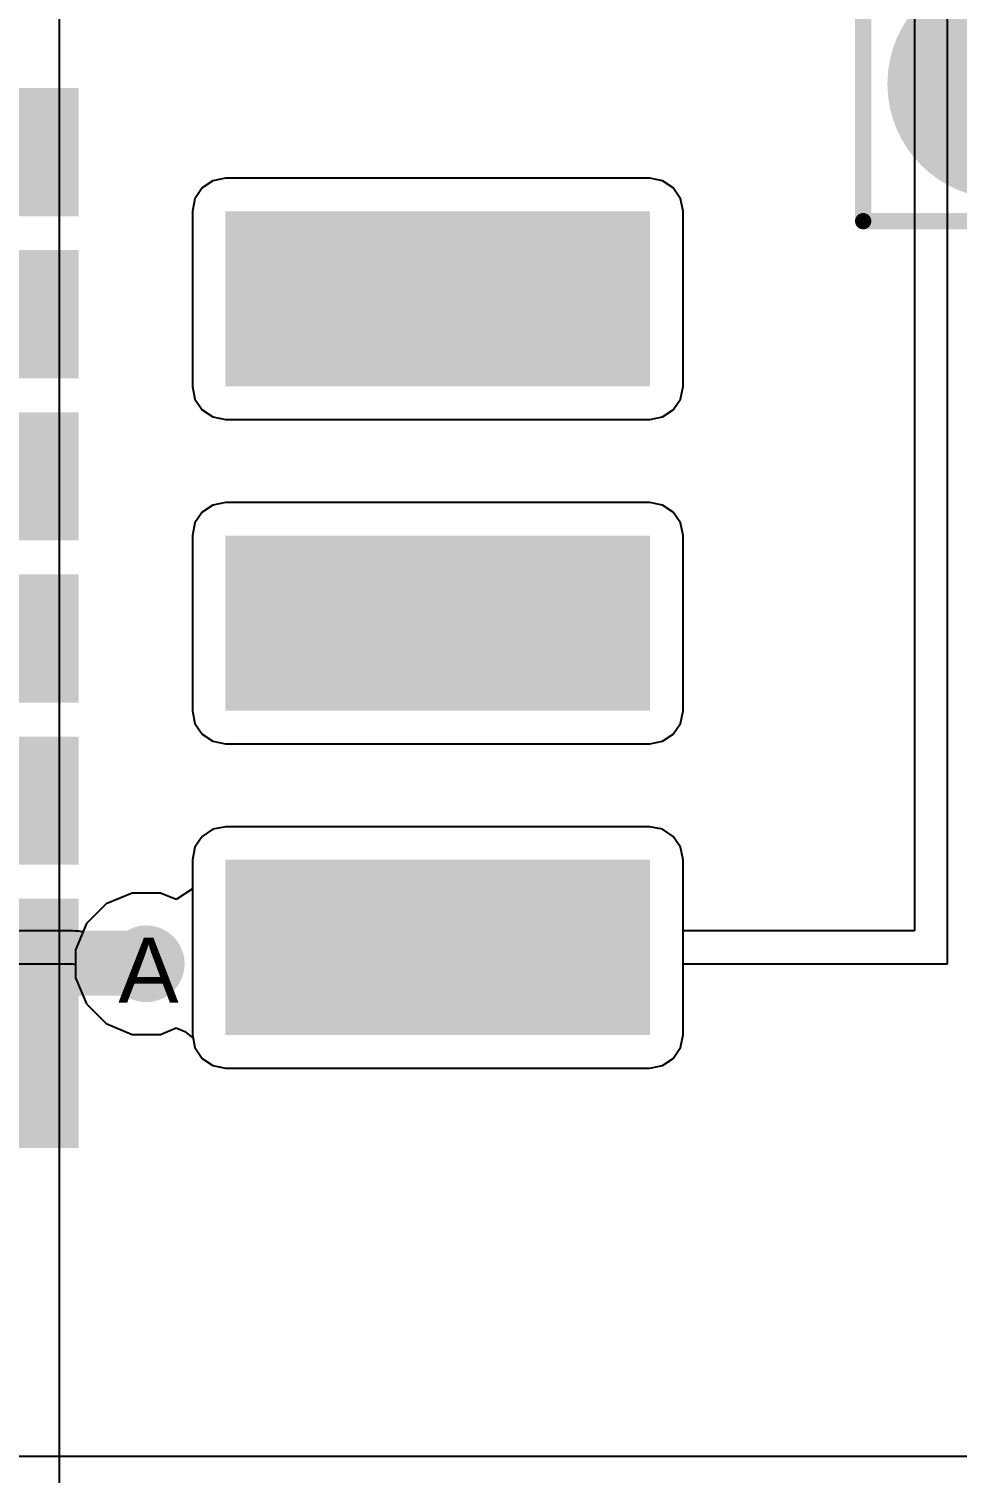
# Model space of a CAD drawing. Header units: inches. Extents: x 0 to 5271, y 0 to 5417.
# Drawn here: x 135.5 to 142.77, y 11.45 to 22.77 of the extents above; entities that cross this region are included whole.
import ezdxf

# ---------------------------------------------------------------- set-up
doc = ezdxf.new("R2010")
doc.units = ezdxf.units.IN
for name, color, linetype in [('Bottom Layer', 5, 'Continuous'), ('Bottom Paste', 16, 'Continuous'), ('Bottom Solder', 6, 'Continuous'), ('Drill Drawing', 1, 'Continuous'), ('Keep-Out Layer', 6, 'Continuous'), ('L2_GND1', 16, 'Continuous'), ('L3_SIG1', 76, 'Continuous'), ('L4_PWR', 90, 'Continuous'), ('L5_GND2', 156, 'Continuous'), ('L6_SIG2', 130, 'Continuous'), ('L7_GND3', 216, 'Continuous'), ('Top Layer', 1, 'Continuous'), ('Top Overlay', 2, 'Continuous'), ('Top Paste', 8, 'Continuous'), ('Top Solder', 216, 'Continuous'), ('Via Holes', 16, 'Continuous')]:
    doc.layers.add(name, color=color, linetype=linetype)
doc.styles.add('Arial', font='', dxfattribs={"height": 0.2})
doc.styles.get('Arial').set_extended_font_data('Arial')

# ---------------------------------------------------------------- blocks, each defined once
blk = doc.blocks.new('P____4_P___264')
at = {"layer": 'Top Layer'}
h = blk.add_hatch(color=1, dxfattribs=at)
edge = h.paths.add_edge_path()
edge.add_arc((-3.75, 0), 0.8, 0, 360)
h = blk.add_hatch(color=1, dxfattribs=at)
edge = h.paths.add_edge_path()
edge.add_arc((-1.25, 0), 0.8, 0, 360)
h = blk.add_hatch(color=1, dxfattribs=at)
edge = h.paths.add_edge_path()
edge.add_arc((1.25, 0), 0.8, 0, 360)
h = blk.add_hatch(color=1, dxfattribs=at)
edge = h.paths.add_edge_path()
edge.add_arc((3.75, 0), 0.8, 0, 360)
at = {"layer": 'Top Paste'}
h = blk.add_hatch(color=8, dxfattribs=at)
edge = h.paths.add_edge_path()
edge.add_arc((-3.75, 0), 0.8, 0, 360)
h = blk.add_hatch(color=8, dxfattribs=at)
edge = h.paths.add_edge_path()
edge.add_arc((-1.25, 0), 0.8, 0, 360)
h = blk.add_hatch(color=8, dxfattribs=at)
edge = h.paths.add_edge_path()
edge.add_arc((1.25, 0), 0.8, 0, 360)
h = blk.add_hatch(color=8, dxfattribs=at)
edge = h.paths.add_edge_path()
edge.add_arc((3.75, 0), 0.8, 0, 360)
at = {"layer": 'Top Solder'}
h = blk.add_hatch(color=216, dxfattribs=at)
edge = h.paths.add_edge_path()
edge.add_arc((-3.75, 0), 0.902, 0, 360)
h = blk.add_hatch(color=216, dxfattribs=at)
edge = h.paths.add_edge_path()
edge.add_arc((-1.25, 0), 0.902, 0, 360)
h = blk.add_hatch(color=216, dxfattribs=at)
edge = h.paths.add_edge_path()
edge.add_arc((1.25, 0), 0.902, 0, 360)
h = blk.add_hatch(color=216, dxfattribs=at)
edge = h.paths.add_edge_path()
edge.add_arc((3.75, 0), 0.902, 0, 360)
at = {"layer": 'Top Overlay'}
for points in [[(4.826, 1.092, 0.127, 0.127, 0), (-4.826, 1.092, 0.127, 0.127, 0)], [(-4.826, -1.092, 0.127, 0.127, 0), (-4.826, 1.092, 0.127, 0.127, 0)], [(4.826, -1.092, 0.127, 0.127, 0), (4.826, 1.092, 0.127, 0.127, 0)], [(-4.978, -0.127, 0.127, 0.127, 0), (-5.105, 0, 0.127, 0.127, 0)], [(-5.105, -0.254, 0.127, 0.127, 0), (-5.105, 0, 0.127, 0.127, 0)], [(-5.105, -0.254, 0.127, 0.127, 0), (-4.978, -0.127, 0.127, 0.127, 0)], [(4.826, -1.092, 0.127, 0.127, 0), (-4.826, -1.092, 0.127, 0.127, 0)]]:
    blk.add_lwpolyline(points, format="xyseb", dxfattribs=at)
for points in [[(-4.858, 1.092, 0.0635, 0.0635, 1), (-4.794, 1.092, 0.0635, 0.0635, 1)], [(-4.858, 1.092, 0.0635, 0.0635, 1), (-4.794, 1.092, 0.0635, 0.0635, 1)], [(4.794, 1.092, 0.0635, 0.0635, 1), (4.858, 1.092, 0.0635, 0.0635, 1)], [(4.794, 1.092, 0.0635, 0.0635, 1), (4.858, 1.092, 0.0635, 0.0635, 1)], [(-5.137, 0, 0.0635, 0.0635, 1), (-5.074, 0, 0.0635, 0.0635, 1)], [(-5.137, 0, 0.0635, 0.0635, 1), (-5.074, 0, 0.0635, 0.0635, 1)], [(-5.01, -0.127, 0.0635, 0.0635, 1), (-4.947, -0.127, 0.0635, 0.0635, 1)], [(-5.01, -0.127, 0.0635, 0.0635, 1), (-4.947, -0.127, 0.0635, 0.0635, 1)], [(-5.137, -0.254, 0.0635, 0.0635, 1), (-5.074, -0.254, 0.0635, 0.0635, 1)], [(-5.137, -0.254, 0.0635, 0.0635, 1), (-5.074, -0.254, 0.0635, 0.0635, 1)], [(-4.858, -1.092, 0.0635, 0.0635, 1), (-4.794, -1.092, 0.0635, 0.0635, 1)], [(-4.858, -1.092, 0.0635, 0.0635, 1), (-4.794, -1.092, 0.0635, 0.0635, 1)], [(4.794, -1.092, 0.0635, 0.0635, 1), (4.858, -1.092, 0.0635, 0.0635, 1)], [(4.794, -1.092, 0.0635, 0.0635, 1), (4.858, -1.092, 0.0635, 0.0635, 1)]]:
    blk.add_lwpolyline(points, format="xyseb", close=True, dxfattribs=at)
blk = doc.blocks.new('XKNANO_113_B_294')
at = {"layer": 'Bottom Layer'}
for points in [[(-5.23, -6.17), (-4.43, -6.17), (-4.43, -7.31), (-5.23, -7.31)], [(-3.96, -6.17), (-3.16, -6.17), (-3.16, -7.31), (-3.96, -7.31)], [(-2.69, -6.17), (-1.89, -6.17), (-1.89, -7.31), (-2.69, -7.31)], [(-1.42, -6.17), (-0.62, -6.17), (-0.62, -7.31), (-1.42, -7.31)], [(-0.15, -6.17), (0.65, -6.17), (0.65, -7.31), (-0.15, -7.31)], [(1.12, -6.17), (1.92, -6.17), (1.92, -7.31), (1.12, -7.31)], [(2.07, -6.17), (2.87, -6.17), (2.87, -7.31), (2.07, -7.31)]]:
    blk.add_hatch(color=5, dxfattribs=at).paths.add_polyline_path(points)
at = {"layer": 'Bottom Paste'}
for points in [[(-5.23, -6.17), (-4.43, -6.17), (-4.43, -7.31), (-5.23, -7.31)], [(-3.96, -6.17), (-3.16, -6.17), (-3.16, -7.31), (-3.96, -7.31)], [(-2.69, -6.17), (-1.89, -6.17), (-1.89, -7.31), (-2.69, -7.31)], [(-1.42, -6.17), (-0.62, -6.17), (-0.62, -7.31), (-1.42, -7.31)], [(-0.15, -6.17), (0.65, -6.17), (0.65, -7.31), (-0.15, -7.31)], [(1.12, -6.17), (1.92, -6.17), (1.92, -7.31), (1.12, -7.31)], [(2.07, -6.17), (2.87, -6.17), (2.87, -7.31), (2.07, -7.31)]]:
    blk.add_hatch(color=16, dxfattribs=at).paths.add_polyline_path(points)
at = {"layer": 'Bottom Solder'}
for points in [[(-5.332, -6.068), (-4.328, -6.068), (-4.328, -7.412), (-5.332, -7.412)], [(-4.062, -6.068), (-3.058, -6.068), (-3.058, -7.412), (-4.062, -7.412)], [(-2.792, -6.068), (-1.788, -6.068), (-1.788, -7.412), (-2.792, -7.412)], [(-1.522, -6.068), (-0.518, -6.068), (-0.518, -7.412), (-1.522, -7.412)], [(-0.252, -6.068), (0.752, -6.068), (0.752, -7.412), (-0.252, -7.412)], [(1.018, -6.068), (2.022, -6.068), (2.022, -7.412), (1.018, -7.412)], [(1.968, -6.068), (2.972, -6.068), (2.972, -7.412), (1.968, -7.412)]]:
    blk.add_hatch(color=6, dxfattribs=at).paths.add_polyline_path(points)
at = {"layer": 'Keep-Out Layer'}
for points in [[(-4.366, -4.918), (-2.994, -4.918), (-2.994, -1.591), (-4.366, -1.591)], [(-1.826, -4.918), (-0.454, -4.918), (-0.454, -1.591), (-1.826, -1.591)], [(0.714, -4.918), (2.086, -4.918), (2.086, -1.591), (0.714, -1.591)]]:
    blk.add_hatch(color=6, dxfattribs=at).paths.add_polyline_path(points)

msp = doc.modelspace()

# ---------------------------------------------------------------- hatches: boundary and pattern name
at = {"layer": 'Bottom Layer'}
msp.add_hatch(color=5, dxfattribs=at).paths.add_polyline_path([(133.571, 16.321), (135.787, 16.321), (135.787, 17.121), (133.571, 17.121)])
h = msp.add_hatch(color=5, dxfattribs=at)
edge = h.paths.add_edge_path()
edge.add_arc((136.419, 15.443), 0.3, 0, 360)
at = {"layer": 'L2_GND1'}
h = msp.add_hatch(color=16, dxfattribs=at)
edge = h.paths.add_edge_path()
edge.add_arc((136.419, 15.443), 0.3, 0, 360)
at = {"layer": 'L3_SIG1'}
h = msp.add_hatch(color=76, dxfattribs=at)
edge = h.paths.add_edge_path()
edge.add_arc((136.419, 15.443), 0.3, 0, 360)
at = {"layer": 'L4_PWR'}
h = msp.add_hatch(color=90, dxfattribs=at)
edge = h.paths.add_edge_path()
edge.add_arc((136.419, 15.443), 0.3, 0, 360)
at = {"layer": 'L5_GND2'}
h = msp.add_hatch(color=156, dxfattribs=at)
edge = h.paths.add_edge_path()
edge.add_arc((136.419, 15.443), 0.3, 0, 360)
at = {"layer": 'L6_SIG2'}
h = msp.add_hatch(color=130, dxfattribs=at)
edge = h.paths.add_edge_path()
edge.add_arc((136.419, 15.443), 0.3, 0, 360)
at = {"layer": 'L7_GND3'}
h = msp.add_hatch(color=216, dxfattribs=at)
edge = h.paths.add_edge_path()
edge.add_arc((136.419, 15.443), 0.3, 0, 360)
at = {"layer": 'Top Layer'}
h = msp.add_hatch(color=1, dxfattribs=at)
edge = h.paths.add_edge_path()
edge.add_arc((136.419, 15.443), 0.3, 0, 360)
at = {"layer": 'Via Holes'}
h = msp.add_hatch(color=7, dxfattribs=at)
edge = h.paths.add_edge_path()
edge.add_arc((136.419, 15.443), 0.15, 0, 360)

# ---------------------------------------------------------------- linework, layer by layer
at = {"layer": 'Bottom Layer'}
for points in [[(135.229, 15.447, 0.508, 0.508, 0), (136.415, 15.447, 0.508, 0.508, 0)], [(136.415, 15.447, 0.508, 0.508, 0), (136.419, 15.443, 0.508, 0.508, 0)]]:
    msp.add_lwpolyline(points, format="xyseb", dxfattribs=at)
for points in [[(136.288, 15.447, 0.254, 0.254, 1), (136.542, 15.447, 0.254, 0.254, 1)], [(136.288, 15.447, 0.254, 0.254, 1), (136.542, 15.447, 0.254, 0.254, 1)], [(136.292, 15.443, 0.254, 0.254, 1), (136.546, 15.443, 0.254, 0.254, 1)]]:
    msp.add_lwpolyline(points, format="xyseb", close=True, dxfattribs=at)
at = {"layer": 'L2_GND1'}
for p, q in [((135.738, 3.938), (135.738, 38.405)), ((136.856, 21.52), (136.799, 21.436)), ((136.94, 21.576), (136.856, 21.52)), ((137.039, 21.596), (136.94, 21.576)), ((140.366, 21.596), (137.039, 21.596)), ((140.465, 21.576), (140.366, 21.596)), ((140.549, 21.52), (140.465, 21.576)), ((140.605, 21.436), (140.549, 21.52)), ((136.799, 21.436), (136.78, 21.337)), ((140.625, 21.337), (140.605, 21.436)), ((136.78, 21.337), (136.78, 19.965)), ((140.625, 19.965), (140.625, 21.337)), ((136.78, 19.965), (136.799, 19.866)), ((140.605, 19.866), (140.625, 19.965)), ((136.799, 19.866), (136.856, 19.782)), ((140.549, 19.782), (140.605, 19.866)), ((136.856, 19.782), (136.94, 19.726)), ((136.94, 19.726), (137.039, 19.706)), ((137.039, 19.706), (140.366, 19.706)), ((140.366, 19.706), (140.465, 19.726)), ((140.465, 19.726), (140.549, 19.782)), ((136.94, 19.036), (136.856, 18.98)), ((137.039, 19.056), (136.94, 19.036)), ((140.366, 19.056), (137.039, 19.056)), ((140.465, 19.036), (140.366, 19.056)), ((140.549, 18.98), (140.465, 19.036)), ((136.799, 18.896), (136.78, 18.797)), ((136.856, 18.98), (136.799, 18.896)), ((140.605, 18.896), (140.549, 18.98)), ((140.625, 18.797), (140.605, 18.896)), ((136.78, 18.797), (136.78, 17.425)), ((140.625, 17.425), (140.625, 18.797)), ((136.78, 17.425), (136.799, 17.326)), ((140.605, 17.326), (140.625, 17.425)), ((136.799, 17.326), (136.856, 17.242)), ((140.549, 17.242), (140.605, 17.326)), ((136.856, 17.242), (136.94, 17.186)), ((140.465, 17.186), (140.549, 17.242)), ((136.94, 17.186), (137.039, 17.166)), ((137.039, 17.166), (140.366, 17.166)), ((140.366, 17.166), (140.465, 17.186)), ((136.856, 16.44), (136.799, 16.356)), ((136.94, 16.496), (136.856, 16.44)), ((137.039, 16.516), (136.94, 16.496)), ((140.366, 16.516), (137.039, 16.516)), ((140.465, 16.496), (140.366, 16.516)), ((140.549, 16.44), (140.465, 16.496)), ((140.605, 16.356), (140.549, 16.44)), ((136.799, 16.356), (136.78, 16.257)), ((140.625, 16.257), (140.605, 16.356)), ((136.78, 16.257), (136.78, 16.031)), ((140.625, 14.885), (140.625, 16.257)), ((136.308, 15.997), (136.105, 15.913)), ((136.529, 15.997), (136.308, 15.997)), ((136.653, 15.946), (136.529, 15.997)), ((136.78, 16.031), (136.653, 15.946)), ((136.105, 15.913), (135.949, 15.757)), ((135.949, 15.757), (135.865, 15.553)), ((135.865, 15.553), (135.865, 15.333)), ((135.865, 15.333), (135.949, 15.129)), ((135.949, 15.129), (136.105, 14.974)), ((136.105, 14.974), (136.308, 14.889)), ((136.529, 14.889), (136.653, 14.941)), ((136.653, 14.941), (136.72, 14.911)), ((136.308, 14.889), (136.529, 14.889)), ((136.72, 14.911), (136.785, 14.86)), ((136.785, 14.86), (136.799, 14.786)), ((140.605, 14.786), (140.625, 14.885)), ((136.799, 14.786), (136.856, 14.702)), ((140.549, 14.702), (140.605, 14.786)), ((136.856, 14.702), (136.94, 14.646)), ((136.94, 14.646), (137.039, 14.626)), ((137.039, 14.626), (140.366, 14.626)), ((140.366, 14.626), (140.465, 14.646)), ((140.465, 14.646), (140.549, 14.702))]:
    msp.add_line(p, q, dxfattribs=at)
at = {"layer": 'L3_SIG1'}
for p, q in [((136.856, 21.52), (136.799, 21.436)), ((136.94, 21.576), (136.856, 21.52)), ((137.039, 21.596), (136.94, 21.576)), ((140.366, 21.596), (137.039, 21.596)), ((140.465, 21.576), (140.366, 21.596)), ((140.549, 21.52), (140.465, 21.576)), ((140.605, 21.436), (140.549, 21.52)), ((136.799, 21.436), (136.78, 21.337)), ((140.625, 21.337), (140.605, 21.436)), ((136.78, 21.337), (136.78, 19.965)), ((140.625, 19.965), (140.625, 21.337)), ((136.78, 19.965), (136.799, 19.866)), ((140.605, 19.866), (140.625, 19.965)), ((136.799, 19.866), (136.856, 19.782)), ((140.549, 19.782), (140.605, 19.866)), ((136.856, 19.782), (136.94, 19.726)), ((136.94, 19.726), (137.039, 19.706)), ((137.039, 19.706), (140.366, 19.706)), ((140.366, 19.706), (140.465, 19.726)), ((140.465, 19.726), (140.549, 19.782)), ((136.94, 19.036), (136.856, 18.98)), ((137.039, 19.056), (136.94, 19.036)), ((140.366, 19.056), (137.039, 19.056)), ((140.465, 19.036), (140.366, 19.056)), ((140.549, 18.98), (140.465, 19.036)), ((136.799, 18.896), (136.78, 18.797)), ((136.856, 18.98), (136.799, 18.896)), ((140.605, 18.896), (140.549, 18.98)), ((140.625, 18.797), (140.605, 18.896)), ((136.78, 18.797), (136.78, 17.425)), ((140.625, 17.425), (140.625, 18.797)), ((136.78, 17.425), (136.799, 17.326)), ((140.605, 17.326), (140.625, 17.425)), ((136.799, 17.326), (136.856, 17.242)), ((140.549, 17.242), (140.605, 17.326)), ((136.856, 17.242), (136.94, 17.186)), ((140.465, 17.186), (140.549, 17.242)), ((136.94, 17.186), (137.039, 17.166)), ((137.039, 17.166), (140.366, 17.166)), ((140.366, 17.166), (140.465, 17.186)), ((136.856, 16.44), (136.799, 16.356)), ((136.94, 16.496), (136.856, 16.44)), ((137.039, 16.516), (136.94, 16.496)), ((140.366, 16.516), (137.039, 16.516)), ((140.465, 16.496), (140.366, 16.516)), ((140.549, 16.44), (140.465, 16.496)), ((140.605, 16.356), (140.549, 16.44)), ((136.799, 16.356), (136.78, 16.257)), ((140.625, 16.257), (140.605, 16.356)), ((136.78, 16.257), (136.78, 14.885)), ((140.625, 14.885), (140.625, 16.257)), ((136.78, 14.885), (136.799, 14.786)), ((140.605, 14.786), (140.625, 14.885)), ((136.799, 14.786), (136.856, 14.702)), ((140.549, 14.702), (140.605, 14.786)), ((136.856, 14.702), (136.94, 14.646)), ((136.94, 14.646), (137.039, 14.626)), ((137.039, 14.626), (140.366, 14.626)), ((140.366, 14.626), (140.465, 14.646)), ((140.465, 14.646), (140.549, 14.702))]:
    msp.add_line(p, q, dxfattribs=at)
at = {"layer": 'L4_PWR'}
for p, q in [((142.697, 15.443), (142.697, 33.315)), ((142.438, 33.113), (142.438, 15.702)), ((136.856, 21.52), (136.799, 21.436)), ((136.94, 21.576), (136.856, 21.52)), ((137.039, 21.596), (136.94, 21.576)), ((140.366, 21.596), (137.039, 21.596)), ((140.465, 21.576), (140.366, 21.596)), ((140.549, 21.52), (140.465, 21.576)), ((140.605, 21.436), (140.549, 21.52)), ((136.799, 21.436), (136.78, 21.337)), ((140.625, 21.337), (140.605, 21.436)), ((136.78, 21.337), (136.78, 19.965)), ((140.625, 19.965), (140.625, 21.337)), ((136.78, 19.965), (136.799, 19.866)), ((140.605, 19.866), (140.625, 19.965)), ((136.799, 19.866), (136.856, 19.782)), ((140.549, 19.782), (140.605, 19.866)), ((136.856, 19.782), (136.94, 19.726)), ((136.94, 19.726), (137.039, 19.706)), ((137.039, 19.706), (140.366, 19.706)), ((140.366, 19.706), (140.465, 19.726)), ((140.465, 19.726), (140.549, 19.782)), ((136.94, 19.036), (136.856, 18.98)), ((137.039, 19.056), (136.94, 19.036)), ((140.366, 19.056), (137.039, 19.056)), ((140.465, 19.036), (140.366, 19.056)), ((140.549, 18.98), (140.465, 19.036)), ((136.799, 18.896), (136.78, 18.797)), ((136.856, 18.98), (136.799, 18.896)), ((140.605, 18.896), (140.549, 18.98)), ((140.625, 18.797), (140.605, 18.896)), ((136.78, 18.797), (136.78, 17.425)), ((140.625, 17.425), (140.625, 18.797)), ((136.78, 17.425), (136.799, 17.326)), ((140.605, 17.326), (140.625, 17.425)), ((136.799, 17.326), (136.856, 17.242)), ((140.549, 17.242), (140.605, 17.326)), ((136.856, 17.242), (136.94, 17.186)), ((140.465, 17.186), (140.549, 17.242)), ((136.94, 17.186), (137.039, 17.166)), ((137.039, 17.166), (140.366, 17.166)), ((140.366, 17.166), (140.465, 17.186)), ((136.856, 16.44), (136.799, 16.356)), ((136.94, 16.496), (136.856, 16.44)), ((137.039, 16.516), (136.94, 16.496)), ((140.366, 16.516), (137.039, 16.516)), ((140.465, 16.496), (140.366, 16.516)), ((140.549, 16.44), (140.465, 16.496)), ((140.605, 16.356), (140.549, 16.44)), ((136.799, 16.356), (136.78, 16.257)), ((140.625, 16.257), (140.605, 16.356)), ((136.78, 16.257), (136.78, 16.031)), ((140.625, 15.702), (140.625, 16.257)), ((136.308, 15.997), (136.105, 15.913)), ((136.529, 15.997), (136.308, 15.997)), ((136.653, 15.946), (136.529, 15.997)), ((136.78, 16.031), (136.653, 15.946)), ((136.105, 15.913), (135.949, 15.757)), ((135.949, 15.757), (135.921, 15.69)), ((135.839, 15.702), (134.336, 15.702)), ((135.864, 15.697), (135.839, 15.702)), ((135.89, 15.697), (135.864, 15.697)), ((135.915, 15.692), (135.89, 15.697)), ((135.921, 15.69), (135.915, 15.692)), ((142.438, 15.702), (140.625, 15.702)), ((134.318, 15.443), (135.839, 15.443)), ((135.839, 15.443), (135.865, 15.438)), ((135.865, 15.438), (135.865, 15.333)), ((140.625, 14.885), (140.625, 15.443)), ((140.625, 15.443), (142.697, 15.443)), ((135.865, 15.333), (135.949, 15.129)), ((135.949, 15.129), (136.105, 14.974)), ((136.105, 14.974), (136.308, 14.889)), ((136.529, 14.889), (136.653, 14.941)), ((136.653, 14.941), (136.72, 14.911)), ((136.308, 14.889), (136.529, 14.889)), ((136.72, 14.911), (136.785, 14.86)), ((136.785, 14.86), (136.799, 14.786)), ((140.605, 14.786), (140.625, 14.885)), ((136.799, 14.786), (136.856, 14.702)), ((140.549, 14.702), (140.605, 14.786)), ((136.856, 14.702), (136.94, 14.646)), ((136.94, 14.646), (137.039, 14.626)), ((137.039, 14.626), (140.366, 14.626)), ((140.366, 14.626), (140.465, 14.646)), ((140.465, 14.646), (140.549, 14.702)), ((149.741, 11.582), (129.733, 11.582))]:
    msp.add_line(p, q, dxfattribs=at)
at = {"layer": 'L5_GND2'}
for p, q in [((136.856, 21.52), (136.799, 21.436)), ((136.94, 21.576), (136.856, 21.52)), ((137.039, 21.596), (136.94, 21.576)), ((140.366, 21.596), (137.039, 21.596)), ((140.465, 21.576), (140.366, 21.596)), ((140.549, 21.52), (140.465, 21.576)), ((140.605, 21.436), (140.549, 21.52)), ((136.799, 21.436), (136.78, 21.337)), ((140.625, 21.337), (140.605, 21.436)), ((136.78, 21.337), (136.78, 19.965)), ((140.625, 19.965), (140.625, 21.337)), ((136.78, 19.965), (136.799, 19.866)), ((140.605, 19.866), (140.625, 19.965)), ((136.799, 19.866), (136.856, 19.782)), ((140.549, 19.782), (140.605, 19.866)), ((136.856, 19.782), (136.94, 19.726)), ((136.94, 19.726), (137.039, 19.706)), ((137.039, 19.706), (140.366, 19.706)), ((140.366, 19.706), (140.465, 19.726)), ((140.465, 19.726), (140.549, 19.782)), ((136.94, 19.036), (136.856, 18.98)), ((137.039, 19.056), (136.94, 19.036)), ((140.366, 19.056), (137.039, 19.056)), ((140.465, 19.036), (140.366, 19.056)), ((140.549, 18.98), (140.465, 19.036)), ((136.799, 18.896), (136.78, 18.797)), ((136.856, 18.98), (136.799, 18.896)), ((140.605, 18.896), (140.549, 18.98)), ((140.625, 18.797), (140.605, 18.896)), ((136.78, 18.797), (136.78, 17.425)), ((140.625, 17.425), (140.625, 18.797)), ((136.78, 17.425), (136.799, 17.326)), ((140.605, 17.326), (140.625, 17.425)), ((136.799, 17.326), (136.856, 17.242)), ((140.549, 17.242), (140.605, 17.326)), ((136.856, 17.242), (136.94, 17.186)), ((140.465, 17.186), (140.549, 17.242)), ((136.94, 17.186), (137.039, 17.166)), ((137.039, 17.166), (140.366, 17.166)), ((140.366, 17.166), (140.465, 17.186)), ((136.856, 16.44), (136.799, 16.356)), ((136.94, 16.496), (136.856, 16.44)), ((137.039, 16.516), (136.94, 16.496)), ((140.366, 16.516), (137.039, 16.516)), ((140.465, 16.496), (140.366, 16.516)), ((140.549, 16.44), (140.465, 16.496)), ((140.605, 16.356), (140.549, 16.44)), ((136.799, 16.356), (136.78, 16.257)), ((140.625, 16.257), (140.605, 16.356)), ((136.78, 16.257), (136.78, 14.885)), ((140.625, 14.885), (140.625, 16.257)), ((136.78, 14.885), (136.799, 14.786)), ((140.605, 14.786), (140.625, 14.885)), ((136.799, 14.786), (136.856, 14.702)), ((140.549, 14.702), (140.605, 14.786)), ((136.856, 14.702), (136.94, 14.646)), ((136.94, 14.646), (137.039, 14.626)), ((137.039, 14.626), (140.366, 14.626)), ((140.366, 14.626), (140.465, 14.646)), ((140.465, 14.646), (140.549, 14.702))]:
    msp.add_line(p, q, dxfattribs=at)
at = {"layer": 'L6_SIG2'}
for p, q in [((136.856, 21.52), (136.799, 21.436)), ((136.94, 21.576), (136.856, 21.52)), ((137.039, 21.596), (136.94, 21.576)), ((140.366, 21.596), (137.039, 21.596)), ((140.465, 21.576), (140.366, 21.596)), ((140.549, 21.52), (140.465, 21.576)), ((140.605, 21.436), (140.549, 21.52)), ((136.799, 21.436), (136.78, 21.337)), ((140.625, 21.337), (140.605, 21.436)), ((136.78, 21.337), (136.78, 19.965)), ((140.625, 19.965), (140.625, 21.337)), ((136.78, 19.965), (136.799, 19.866)), ((140.605, 19.866), (140.625, 19.965)), ((136.799, 19.866), (136.856, 19.782)), ((140.549, 19.782), (140.605, 19.866)), ((136.856, 19.782), (136.94, 19.726)), ((136.94, 19.726), (137.039, 19.706)), ((137.039, 19.706), (140.366, 19.706)), ((140.366, 19.706), (140.465, 19.726)), ((140.465, 19.726), (140.549, 19.782)), ((136.94, 19.036), (136.856, 18.98)), ((137.039, 19.056), (136.94, 19.036)), ((140.366, 19.056), (137.039, 19.056)), ((140.465, 19.036), (140.366, 19.056)), ((140.549, 18.98), (140.465, 19.036)), ((136.799, 18.896), (136.78, 18.797)), ((136.856, 18.98), (136.799, 18.896)), ((140.605, 18.896), (140.549, 18.98)), ((140.625, 18.797), (140.605, 18.896)), ((136.78, 18.797), (136.78, 17.425)), ((140.625, 17.425), (140.625, 18.797)), ((136.78, 17.425), (136.799, 17.326)), ((140.605, 17.326), (140.625, 17.425)), ((136.799, 17.326), (136.856, 17.242)), ((140.549, 17.242), (140.605, 17.326)), ((136.856, 17.242), (136.94, 17.186)), ((140.465, 17.186), (140.549, 17.242)), ((136.94, 17.186), (137.039, 17.166)), ((137.039, 17.166), (140.366, 17.166)), ((140.366, 17.166), (140.465, 17.186)), ((136.856, 16.44), (136.799, 16.356)), ((136.94, 16.496), (136.856, 16.44)), ((137.039, 16.516), (136.94, 16.496)), ((140.366, 16.516), (137.039, 16.516)), ((140.465, 16.496), (140.366, 16.516)), ((140.549, 16.44), (140.465, 16.496)), ((140.605, 16.356), (140.549, 16.44)), ((136.799, 16.356), (136.78, 16.257)), ((140.625, 16.257), (140.605, 16.356)), ((136.78, 16.257), (136.78, 14.885)), ((140.625, 14.885), (140.625, 16.257)), ((136.78, 14.885), (136.799, 14.786)), ((140.605, 14.786), (140.625, 14.885)), ((136.799, 14.786), (136.856, 14.702)), ((140.549, 14.702), (140.605, 14.786)), ((136.856, 14.702), (136.94, 14.646)), ((136.94, 14.646), (137.039, 14.626)), ((137.039, 14.626), (140.366, 14.626)), ((140.366, 14.626), (140.465, 14.646)), ((140.465, 14.646), (140.549, 14.702))]:
    msp.add_line(p, q, dxfattribs=at)
at = {"layer": 'L7_GND3'}
for p, q in [((136.856, 21.52), (136.799, 21.436)), ((136.94, 21.576), (136.856, 21.52)), ((137.039, 21.596), (136.94, 21.576)), ((140.366, 21.596), (137.039, 21.596)), ((140.465, 21.576), (140.366, 21.596)), ((140.549, 21.52), (140.465, 21.576)), ((140.605, 21.436), (140.549, 21.52)), ((136.799, 21.436), (136.78, 21.337)), ((140.625, 21.337), (140.605, 21.436)), ((136.78, 21.337), (136.78, 19.965)), ((140.625, 19.965), (140.625, 21.337)), ((136.78, 19.965), (136.799, 19.866)), ((140.605, 19.866), (140.625, 19.965)), ((136.799, 19.866), (136.856, 19.782)), ((140.549, 19.782), (140.605, 19.866)), ((136.856, 19.782), (136.94, 19.726)), ((136.94, 19.726), (137.039, 19.706)), ((137.039, 19.706), (140.366, 19.706)), ((140.366, 19.706), (140.465, 19.726)), ((140.465, 19.726), (140.549, 19.782)), ((136.94, 19.036), (136.856, 18.98)), ((137.039, 19.056), (136.94, 19.036)), ((140.366, 19.056), (137.039, 19.056)), ((140.465, 19.036), (140.366, 19.056)), ((140.549, 18.98), (140.465, 19.036)), ((136.799, 18.896), (136.78, 18.797)), ((136.856, 18.98), (136.799, 18.896)), ((140.605, 18.896), (140.549, 18.98)), ((140.625, 18.797), (140.605, 18.896)), ((136.78, 18.797), (136.78, 17.425)), ((140.625, 17.425), (140.625, 18.797)), ((136.78, 17.425), (136.799, 17.326)), ((140.605, 17.326), (140.625, 17.425)), ((136.799, 17.326), (136.856, 17.242)), ((140.549, 17.242), (140.605, 17.326)), ((136.856, 17.242), (136.94, 17.186)), ((140.465, 17.186), (140.549, 17.242)), ((136.94, 17.186), (137.039, 17.166)), ((137.039, 17.166), (140.366, 17.166)), ((140.366, 17.166), (140.465, 17.186)), ((136.856, 16.44), (136.799, 16.356)), ((136.94, 16.496), (136.856, 16.44)), ((137.039, 16.516), (136.94, 16.496)), ((140.366, 16.516), (137.039, 16.516)), ((140.465, 16.496), (140.366, 16.516)), ((140.549, 16.44), (140.465, 16.496)), ((140.605, 16.356), (140.549, 16.44)), ((136.799, 16.356), (136.78, 16.257)), ((140.625, 16.257), (140.605, 16.356)), ((136.78, 16.257), (136.78, 14.885)), ((140.625, 14.885), (140.625, 16.257)), ((136.78, 14.885), (136.799, 14.786)), ((140.605, 14.786), (140.625, 14.885)), ((136.799, 14.786), (136.856, 14.702)), ((140.549, 14.702), (140.605, 14.786)), ((136.856, 14.702), (136.94, 14.646)), ((136.94, 14.646), (137.039, 14.626)), ((137.039, 14.626), (140.366, 14.626)), ((140.366, 14.626), (140.465, 14.646)), ((140.465, 14.646), (140.549, 14.702))]:
    msp.add_line(p, q, dxfattribs=at)
at = {"layer": 'Top Layer'}
for p, q in [((136.856, 21.52), (136.799, 21.436)), ((136.94, 21.576), (136.856, 21.52)), ((137.039, 21.596), (136.94, 21.576)), ((140.366, 21.596), (137.039, 21.596)), ((140.465, 21.576), (140.366, 21.596)), ((140.549, 21.52), (140.465, 21.576)), ((140.605, 21.436), (140.549, 21.52)), ((136.799, 21.436), (136.78, 21.337)), ((140.625, 21.337), (140.605, 21.436)), ((136.78, 21.337), (136.78, 19.965)), ((140.625, 19.965), (140.625, 21.337)), ((136.78, 19.965), (136.799, 19.866)), ((140.605, 19.866), (140.625, 19.965)), ((136.799, 19.866), (136.856, 19.782)), ((140.549, 19.782), (140.605, 19.866)), ((136.856, 19.782), (136.94, 19.726)), ((136.94, 19.726), (137.039, 19.706)), ((137.039, 19.706), (140.366, 19.706)), ((140.366, 19.706), (140.465, 19.726)), ((140.465, 19.726), (140.549, 19.782)), ((136.94, 19.036), (136.856, 18.98)), ((137.039, 19.056), (136.94, 19.036)), ((140.366, 19.056), (137.039, 19.056)), ((140.465, 19.036), (140.366, 19.056)), ((140.549, 18.98), (140.465, 19.036)), ((136.799, 18.896), (136.78, 18.797)), ((136.856, 18.98), (136.799, 18.896)), ((140.605, 18.896), (140.549, 18.98)), ((140.625, 18.797), (140.605, 18.896)), ((136.78, 18.797), (136.78, 17.425)), ((140.625, 17.425), (140.625, 18.797)), ((136.78, 17.425), (136.799, 17.326)), ((140.605, 17.326), (140.625, 17.425)), ((136.799, 17.326), (136.856, 17.242)), ((140.549, 17.242), (140.605, 17.326)), ((136.856, 17.242), (136.94, 17.186)), ((140.465, 17.186), (140.549, 17.242)), ((136.94, 17.186), (137.039, 17.166)), ((137.039, 17.166), (140.366, 17.166)), ((140.366, 17.166), (140.465, 17.186)), ((136.856, 16.44), (136.799, 16.356)), ((136.94, 16.496), (136.856, 16.44)), ((137.039, 16.516), (136.94, 16.496)), ((140.366, 16.516), (137.039, 16.516)), ((140.465, 16.496), (140.366, 16.516)), ((140.549, 16.44), (140.465, 16.496)), ((140.605, 16.356), (140.549, 16.44)), ((136.799, 16.356), (136.78, 16.257)), ((140.625, 16.257), (140.605, 16.356)), ((136.78, 16.257), (136.78, 14.885)), ((140.625, 14.885), (140.625, 16.257)), ((136.78, 14.885), (136.799, 14.786)), ((140.605, 14.786), (140.625, 14.885)), ((136.799, 14.786), (136.856, 14.702)), ((140.549, 14.702), (140.605, 14.786)), ((136.856, 14.702), (136.94, 14.646)), ((136.94, 14.646), (137.039, 14.626)), ((137.039, 14.626), (140.366, 14.626)), ((140.366, 14.626), (140.465, 14.646)), ((140.465, 14.646), (140.549, 14.702))]:
    msp.add_line(p, q, dxfattribs=at)

# ---------------------------------------------------------------- block references
at = {"rotation": 270}
for name, p in [('P____4_P___264', (143.129, 26.086)), ('XKNANO_113_B_294', (141.957, 16.971))]:
    msp.add_blockref(name, p, dxfattribs=at)

# ---------------------------------------------------------------- texts
at = {"layer": 'Drill Drawing', "style": 'Arial'}
msp.add_text('A', height=0.508, dxfattribs=at).set_placement((136.199, 15.138))

doc.saveas('drawing.dxf')
